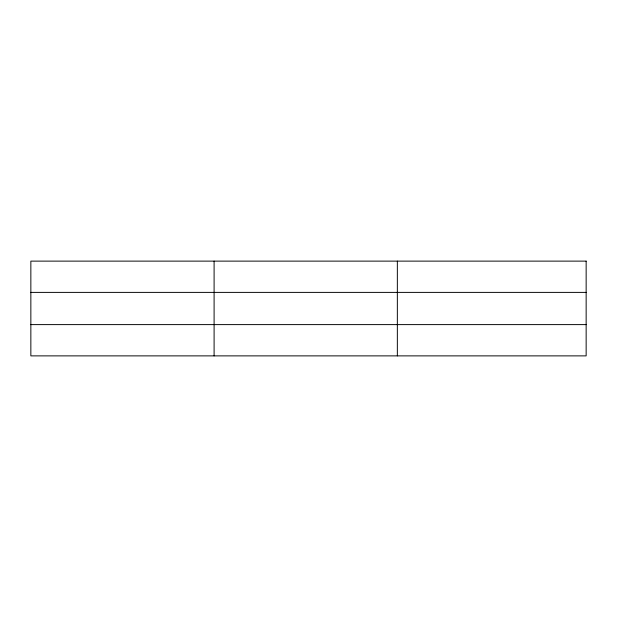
<?xml version="1.0" encoding="UTF-8"?>
<svg xmlns="http://www.w3.org/2000/svg" width="617" height="617" viewBox="0 0 617 617"><rect width="100%" height="100%" fill="white"/><g stroke="black" fill="none" stroke-linecap="round" stroke-linejoin="round"><path stroke-width="0.93" d="M214.099 355.878L214.099 261.122M397.348 355.878L397.348 261.122M30.85 292.389L586.15 292.389M30.85 324.611L586.15 324.611M586.15 261.122L586.15 355.878L30.85 355.878L30.85 261.122L586.15 261.122"/></g></svg>
